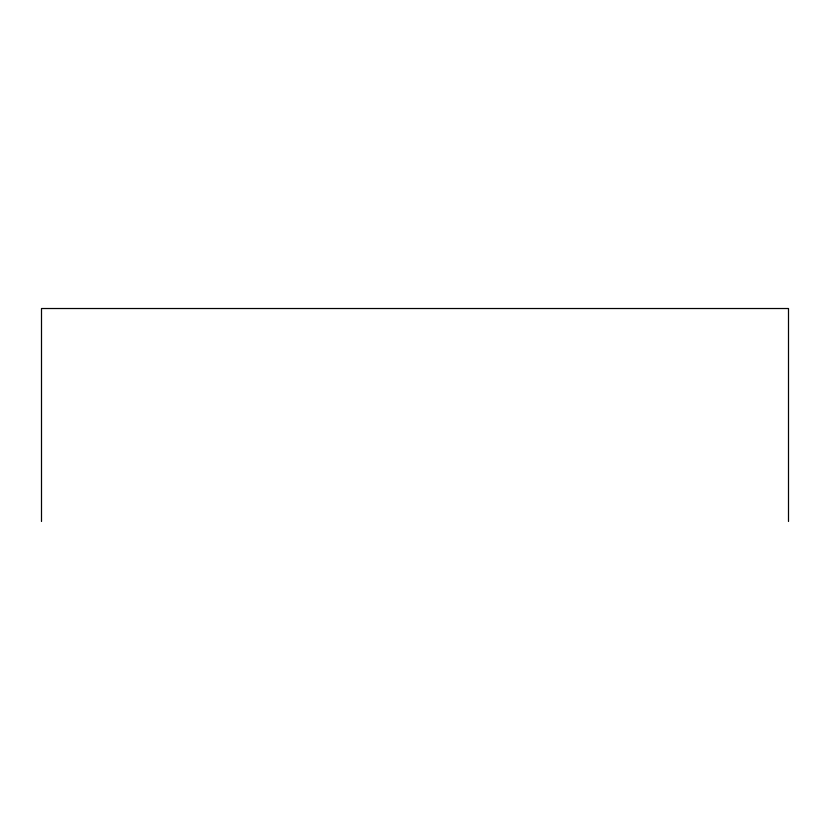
<?xml version="1.0" encoding="UTF-8"?>
<svg xmlns="http://www.w3.org/2000/svg" width="830" height="830" viewBox="0 0 830 830"><rect width="100%" height="100%" fill="white"/><g stroke="black" fill="none" stroke-linecap="round" stroke-linejoin="round"><path stroke-width="1.25" d="M788.5 521.479L788.5 308.521L41.5 308.521L41.5 521.479"/></g></svg>
